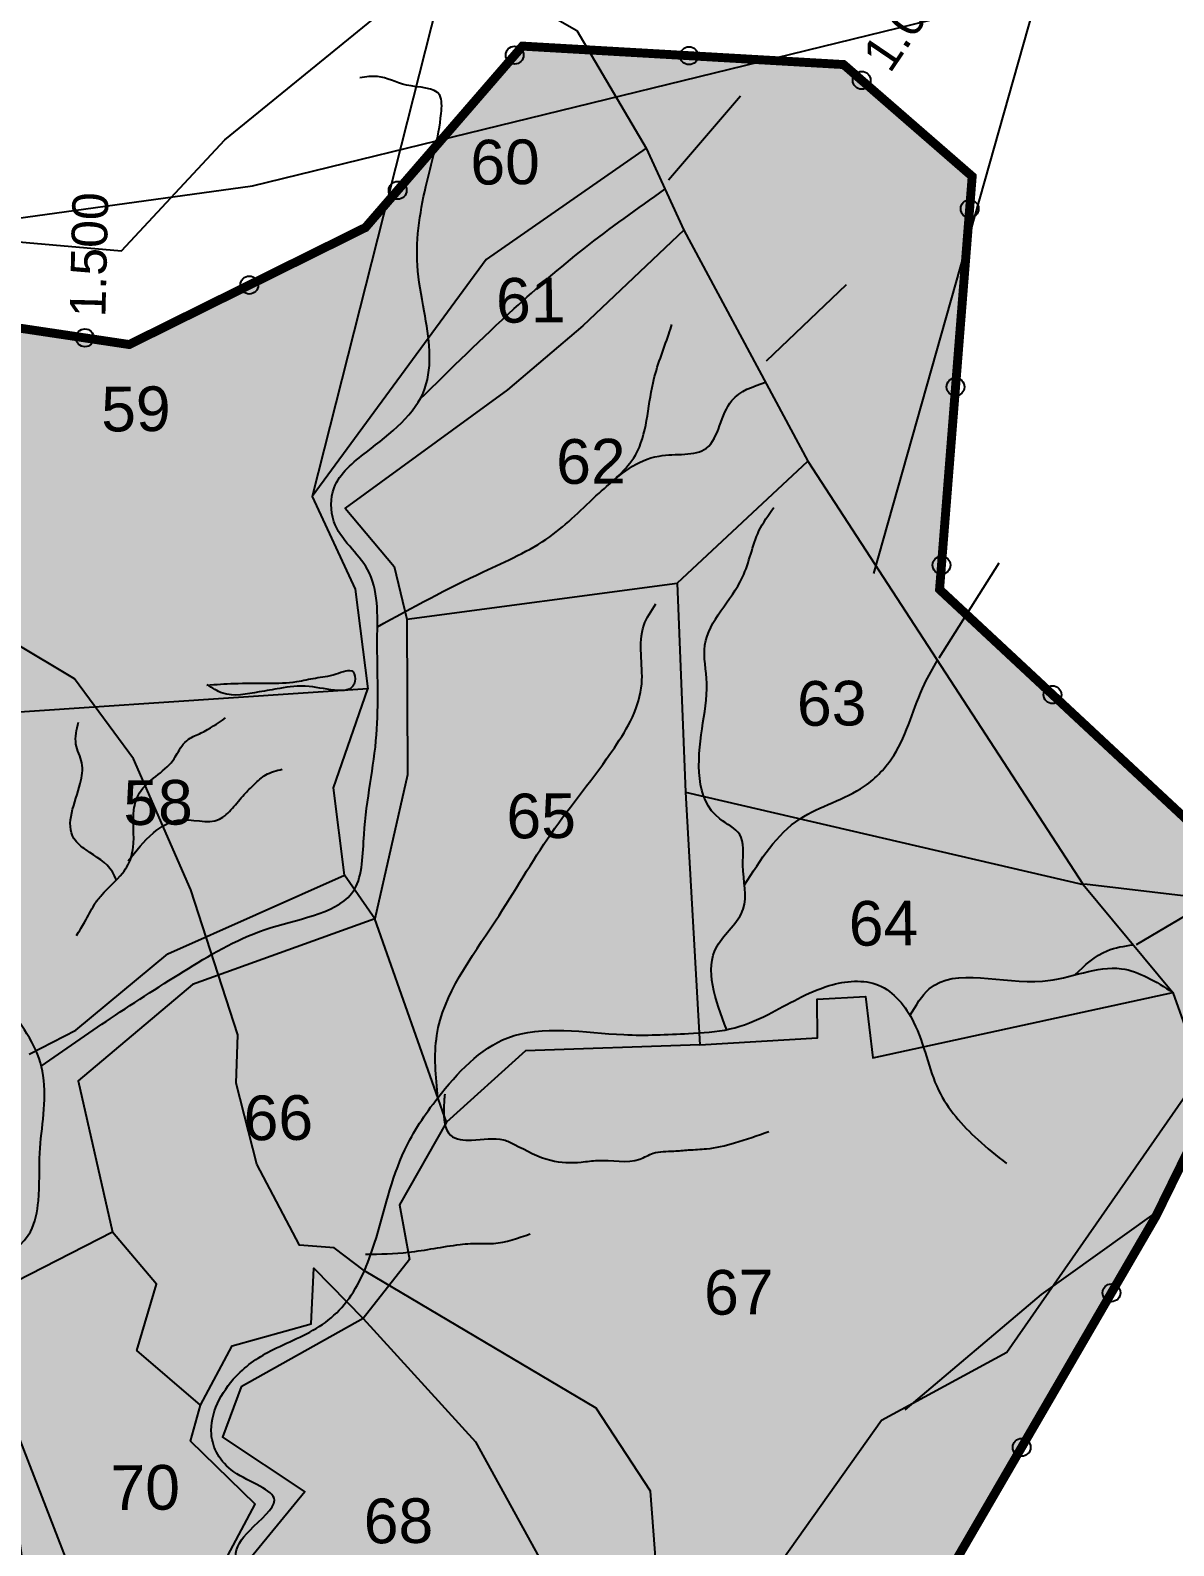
# Model space of a CAD drawing. Header units: inches. Extents: x 775404 to 782774, y 1566046 to 1574394.
# Drawn here: x 778965 to 779604, y 1572352 to 1573200 of the extents above; entities that cross this region are included whole.
import ezdxf
from ezdxf.enums import TextEntityAlignment as Align

# ---------------------------------------------------------------- set-up
doc = ezdxf.new("R2010")
doc.units = ezdxf.units.IN
doc.header["$MEASUREMENT"] = 0
doc.header["$PDMODE"] = 32
doc.header["$PDSIZE"] = 10
for name, color, linetype in [('CSMark', 72, 'Continuous'), ('PLOT', 7, 'Continuous'), ('PLOT NO', 7, 'Continuous'), ('ROADS', 6, 'Continuous'), ('STREAM', 4, 'Continuous'), ('STREAM FLOW', 5, 'Continuous'), ('tank', 4, 'Continuous')]:
    doc.layers.add(name, color=color, linetype=linetype)
doc.styles.get("Standard").update_dxf_attribs({"font": 'arial.ttf'})
doc.linetypes.add('DOTS', pattern='A,1e-06,-3,["●",Standard,S=3,R=0,X=-1.25,Y=-1.25],-3', length=6.000001)
doc.dimstyles.get("Standard").update_dxf_attribs({"dimtxt": 0.18, "dimasz": 15, "dimexe": 0.18, "dimexo": 0.0625, "dimgap": 0.09, "dimtad": 0, "dimtih": 1, "dimtoh": 1, "dimdec": 4, "dimzin": 0, "dimdsep": 46, "dimtxsty": 'Standard', "dimcen": 0.09, "dimadec": 0, "dimazin": 0, "dimtfac": 1, "dimtdec": 4, "dimtofl": 0, "dimtmove": 0, "dimatfit": 3, "dimfxl": 1, "dimtolj": 1, "dimtzin": 0, "dimarcsym": 0})

msp = doc.modelspace()

# ---------------------------------------------------------------- hatches: boundary and pattern name
at = {"layer": 'tank'}
h = msp.add_hatch(dxfattribs=at)
h.set_pattern_fill('DASH', color=256, scale=120, angle=3.54054, style=0)
h.set_pattern_definition([(3.5405362, (9849.894, 587.076), (14.04504994, 15.89769078), [15, -15])])
h.paths.add_polyline_path([(779594.41, 1572536.89), (779655.58, 1572661.58), (779629.16, 1572742.16), (779473.34, 1572887.36), (779491.59, 1573118.4), (779419.67, 1573180.98), (779240.1, 1573191.3), (779152.29, 1573089.82), (779020.19, 1573024.37), (778851.66, 1573049.59), (778722.84, 1573146.75), (778645.8, 1573148.44), (778545.45, 1572981.57), (778440.33, 1572958.14), (778367.35, 1572830.64), (778284.88, 1572760.71), (778168.31, 1572733.72), (778018.6, 1572716.93), (777922.71, 1572749.38), (777843.51, 1572796.91), (777837.22, 1572877.87), (777840.31, 1572969.06), (777804.39, 1573019.32), (777741.89, 1573007.26), (777666.34, 1572926.27), (777607.79, 1572919.68), (777515.48, 1572918.52), (777475.58, 1572884.46), (777458.77, 1572836), (777495.06, 1572785.6), (777534.46, 1572752.92), (777511.86, 1572697.39), (777427.62, 1572672.79), (777472.54, 1572629.12), (777353.88, 1572484.59), (777352.4, 1572483.01), (777366.53, 1572440.82), (777425.94, 1572419.51), (777439.3, 1572384.35), (777432.8, 1572326.34), (777417.42, 1572259.22), (777401.26, 1572229.2), (777346.18, 1572203.51), (777341.88, 1572164.45), (777378.19, 1572138.2), (777417.45, 1572094.8), (777466.94, 1572068.12), (777508.45, 1572057.05), (777507.7, 1572018.24), (777550.95, 1571971.75), (777546.95, 1571939.22), (777481.27, 1571898.66), (777436.97, 1571902.44), (777408, 1571888.95), (777379.36, 1571870.07), (777329.45, 1571836.05), (777268.53, 1571817.56), (777210.13, 1571766.72), (777244.19, 1571683.27), (777321.74, 1571656.91), (777371.57, 1571619.27), (777401.8, 1571553.88), (777394, 1571492.13), (777375.67, 1571441.91), (777333.63, 1571402.05), (777309.24, 1571352.45), (777329.46, 1571300.13), (777329.2, 1571228.96), (777366.43, 1571195.83), (777414.93, 1571205.47), (777418.3, 1571278.65), (777488.85, 1571329.42), (777624.64, 1571341.06), (777691, 1571344.52), (777725.29, 1571323.76), (777738.34, 1571277.61), (777720.58, 1571215.77), (777691.92, 1571164.24), (777688.57, 1571124.22), (777721.05, 1571076.41), (777766.91, 1571016.81), (777813.78, 1570955.91), (777875.05, 1570903.55), (777924.14, 1570865.3), (777988.91, 1570812.43), (777995.23, 1570806.56), (778067.69, 1570740.55), (778171.79, 1570615.06), (778321.83, 1570624.68), (778372.2, 1570629.69), (778403.35, 1570647.21), (778456.07, 1570716.59), (778673.13, 1570991.55), (778809.45, 1571316.04), (779200.91, 1571911.58), (779469, 1572321)])
h.paths.add_polyline_path([(778043.17, 1572147.17), (778599.04, 1572159.57), (778603.34, 1571966.5), (778047.48, 1571954.11)], flags=24)

# ---------------------------------------------------------------- linework, layer by layer
at = {"color": 5, "const_width": 5}
msp.add_lwpolyline([(778367.35, 1572830.64), (778440.33, 1572958.14), (778545.45, 1572981.57), (778645.8, 1573148.44), (778722.84, 1573146.75), (778851.66, 1573049.59), (779020.19, 1573024.37), (779152.29, 1573089.82), (779240.1, 1573191.3), (779419.67, 1573180.98), (779491.59, 1573118.4), (779473.34, 1572887.36), (779629.16, 1572742.16), (779655.58, 1572661.58), (779594.41, 1572536.89), (779469, 1572321)], dxfattribs=at)
at = {"color": 3}
for p in [(779235.71, 1573186.23), (779333.25, 1573185.95), (779429.8, 1573172.16), (779170.28, 1573110.61), (779490.16, 1573100.36), (779087.32, 1573057.63), (778995.39, 1573028.09), (779482.29, 1573000.67), (779474.42, 1572900.98), (779536.51, 1572828.5), (779569.46, 1572493.94), (779519.23, 1572407.47)]:
    msp.add_point(p, dxfattribs=at)
at = {"layer": 'PLOT'}
for points in [[(778893.16, 1573308.59), (778879.56, 1573194.55), (778923.91, 1573084.75), (779015.8, 1573076.84), (779073.57, 1573138.85), (779198.88, 1573241.06), (779270.5, 1573200.11), (779309.27, 1573134.15), (779330.31, 1573088.29), (779399.76, 1572959.12), (779553.66, 1572722.39), (779603.87, 1572661.94), (779619.8, 1572616.89), (779510.91, 1572460.46), (779440.79, 1572422.47), (779334.65, 1572272.82), (779371.97, 1572272.86), (779584.73, 1572232.87), (779744.83, 1572232.49), (779879.59, 1572222.55), (779939.11, 1572229.7), (780292.1, 1572219.01)], [(778427.83, 1573158.78), (778510.83, 1573197.45), (778769.79, 1573288.76), (778843.23, 1573179.94), (778918.74, 1573089.64), (779089.2, 1573113.18), (779528.1, 1573220.68), (779436.45, 1572896.36)], [(779198.88, 1573241.06), (779122.49, 1572939.38), (779146.53, 1572887.59), (779153.61, 1572831.83), (778886.23, 1572813.92)], [(779309.27, 1573134.15), (779219.87, 1573071.86), (779122.49, 1572939.38)], [(779330.31, 1573088.29), (779273.8, 1573034.88), (779231.78, 1572998.99), (779140.9, 1572932.8), (779168.41, 1572900.2), (779175.46, 1572870.72), (779175.75, 1572783.62), (779157.48, 1572703.14), (779140.58, 1572727.56)], [(779175.46, 1572870.72), (779326.66, 1572890.95), (779399.76, 1572959.12)], [(779326.66, 1572890.95), (779331.25, 1572774.01), (779553.66, 1572722.39)], [(778964.29, 1572627.37), (778990.28, 1572640.86), (779041.73, 1572683.58), (779140.58, 1572727.56), (779134.39, 1572776.42), (779153.61, 1572831.83)], [(779331.25, 1572774.01), (779339.37, 1572632.59), (779405.07, 1572636.56), (779404.88, 1572658.17), (779431.9, 1572659.59), (779436.09, 1572625.35), (779603.87, 1572661.94)], [(779554.47, 1572722.68), (779691.6, 1572706.56), (779593.14, 1572538.01), (779530.21, 1572492.91), (779453.85, 1572428.47)], [(779157.48, 1572703.14), (779055.56, 1572666.47), (778991.63, 1572612.55), (779010.75, 1572527.81), (778941.05, 1572492.2), (778936.36, 1572469.88), (778991.52, 1572327.76), (778994.67, 1572270.02), (779007.64, 1572250.31), (778990.37, 1572214.44)], [(779339.37, 1572632.59), (779241.81, 1572629.26), (779197.58, 1572589.34), (779157.48, 1572703.14)], [(779197.58, 1572589.34), (779171.24, 1572543.18), (779176.9, 1572512.56), (779150.96, 1572479.57), (779213.83, 1572410.6), (779253.45, 1572338.38), (779270.63, 1572308.65)], [(779060.01, 1572431.05), (779024.51, 1572461.6), (779035.45, 1572498.74), (779010.75, 1572527.81)], [(779007.64, 1572250.31), (779044.12, 1572264.95), (779091.95, 1572317.62), (779070.64, 1572338.21), (779090.65, 1572375.62), (779054.46, 1572410.98), (779060.01, 1572431.05), (779077.74, 1572464.29), (779122, 1572476.64), (779123.43, 1572507.66), (779150.96, 1572479.57)], [(779150.96, 1572479.57), (779082.83, 1572441.37), (779072.3, 1572413.12), (779118.47, 1572382.5), (779085.25, 1572342.1), (779123.74, 1572315.69), (779075.94, 1572270.38), (779038.44, 1572253.92), (779026.35, 1572217.71)]]:
    msp.add_lwpolyline(points, dxfattribs=at)
at = {"layer": 'ROADS', "linetype": 'DOTS', "ltscale": 3.5}
msp.add_lwpolyline([(779320.78, 1572262.1), (779311.77, 1572382.97), (779281.3, 1572429.41), (779151.69, 1572506.15), (779134.79, 1572519.04), (779115.37, 1572520.49), (779091.47, 1572565.84), (779079.97, 1572611.16), (779080.84, 1572638.13), (779054.6, 1572719.4), (779022.53, 1572792.6), (778989.6, 1572837.36), (778955.72, 1572857.61), (778917.21, 1572907.13), (778918.8, 1572935.58), (778893.68, 1572975.61), (778861.68, 1573033.87), (778842.24, 1573099.43), (778818.83, 1573154.99), (778767.2, 1573252.37)], dxfattribs=at)
at = {"layer": 'STREAM', "color": 4}
for points in [[(778637.26, 1571986.45), (778700.2, 1571961.28), (778752.3, 1571947.6), (778790.78, 1571951.88), (778872.38, 1571956.15), (778960.44, 1571971.82), (778972.09, 1571975.42), (778982.52, 1572014.14), (778979.44, 1572049.61), (778974.44, 1572097.52), (778976.26, 1572140.88), (778972.93, 1572165.26), (778964.04, 1572192.57), (778961.25, 1572217.52), (778964.51, 1572264.21), (778966.17, 1572283.32), (778959.33, 1572307.7), (778960.57, 1572333.42), (778958.9, 1572355.08), (778952.82, 1572377.8), (778933.77, 1572411.43), (778923.16, 1572441.68), (778920.54, 1572474.88), (778927.06, 1572494.77), (778964.91, 1572528.08), (778969.4, 1572545.38), (778970.19, 1572572.17), (778972.12, 1572615.39), (778965.77, 1572634.14), (778955.04, 1572652.59), (778949.59, 1572668.8), (778940.73, 1572684.32), (778939.13, 1572704.77), (778930.3, 1572717.45), (778926.43, 1572742.75), (778915.48, 1572764.41), (778912.91, 1572779.79), (778895.57, 1572814.55), (778879.47, 1572828.21), (778865.63, 1572846.76), (778843.01, 1572867.58), (778826.48, 1572876.9), (778816.35, 1572873.32), (778803.11, 1572860.15), (778789.74, 1572862.02), (778783.61, 1572867.65), (778781.15, 1572893.15), (778773.15, 1572903.86), (778771.39, 1572917.89), (778759.52, 1572926.93), (778755.34, 1572931.91), (778747.83, 1572943.88), (778740.75, 1572949.46), (778733.48, 1572960.76), (778727.77, 1572982.4), (778718.08, 1573000.25), (778715.97, 1573011.51), (778709.25, 1573019.6), (778702.15, 1573060.81), (778705.57, 1573085.14), (778701.26, 1573108.14), (778701.74, 1573137.36), (778697.37, 1573158.76), (778695.58, 1573171.84), (778684.61, 1573182.47), (778674.24, 1573189.2), (778671.26, 1573204.72), (778655.54, 1573217.39), (778648.5, 1573226.52), (778641.45, 1573234.95), (778632.6, 1573242.81), (778630.14, 1573253.79)], [(778971.02, 1572620.78), (779009.78, 1572647.41), (779053.26, 1572675.34), (779099.49, 1572698.2), (779146.11, 1572719.56), (779151.49, 1572750.27), (779158.48, 1572806.01), (779158.9, 1572859.4), (779153.46, 1572898.57), (779134.66, 1572925.34), (779134.79, 1572944.2), (779152.91, 1572964.25), (779185.54, 1572999.86), (779185.15, 1573042.96), (779181.33, 1573068.67), (779186.72, 1573115.67), (779194.63, 1573153.65), (779193.83, 1573163.77), (779175.17, 1573169.49), (779159.1, 1573174.29), (779149.21, 1573173.5)], [(779182.71, 1572993.74), (779235.54, 1573044.48), (779274.45, 1573077.98), (779319.79, 1573111.22)], [(779158.97, 1572866.53), (779218.15, 1572897.24), (779255.38, 1572916.86), (779282.9, 1572941.22), (779303.22, 1572962.5), (779313.12, 1573002.97), (779321.92, 1573030.18), (779323.68, 1573035.62)], [(779285.4, 1572943.44), (779316.5, 1572962.01), (779343, 1572966.47), (779357.23, 1572993.12), (779376.05, 1573003.23)], [(779354.33, 1572641.11), (779349, 1572687.86), (779363.59, 1572708.5), (779363.37, 1572733.11), (779361.57, 1572750.33), (779350.4, 1572759.07), (779340.51, 1572809.44), (779343.16, 1572834.9), (779342.15, 1572856.22), (779363.15, 1572894.15), (779372.36, 1572920.07), (779380.69, 1572933.26)], [(779192.76, 1572603.01), (779192.23, 1572637.94), (779224.99, 1572701.95), (779256.07, 1572750.74), (779291.5, 1572798.84), (779306.79, 1572834.63), (779307.95, 1572867.22), (779314.72, 1572879.23)], [(779364.29, 1572722.09), (779395.37, 1572759.13), (779431.32, 1572777.3), (779447.7, 1572794.48), (779464.91, 1572834.39), (779472.15, 1572847.77)], [(779549.04, 1572671.74), (779567.06, 1572685.3), (779581.73, 1572688.59)], [(779456.8, 1572649.02), (779467.6, 1572663.94), (779530.98, 1572668.26), (779575.08, 1572675.23), (779603.87, 1572661.94)], [(778965.45, 1572269.84), (778995.09, 1572244.81), (779006.37, 1572235.59), (779021.95, 1572246.17), (779048.26, 1572262.2), (779085.62, 1572291.5), (779101.32, 1572321.17), (779083.19, 1572338.06), (779079.81, 1572346.29), (779087.57, 1572361.03), (779101.4, 1572377.92), (779078.65, 1572393.86), (779066.13, 1572414.87), (779079.93, 1572447.27), (779100.65, 1572462.13), (779129.87, 1572477.35), (779141.74, 1572488.98), (779157.37, 1572521.61), (779174.24, 1572573.83), (779192.76, 1572603.01), (779231.82, 1572636.54), (779296.79, 1572638.32), (779332.9, 1572638.94), (779356.07, 1572641.49), (779377.43, 1572649.6), (779411.64, 1572665.75), (779439.24, 1572666), (779458.8, 1572645.34), (779472.81, 1572607.18), (779494.66, 1572579.68), (779510.75, 1572566.21)]]:
    msp.add_spline(points, degree=3, dxfattribs=at)
at = {"layer": 'STREAM'}
for points in [[(779063.62, 1572833.83), (779078.82, 1572834.75), (779097.79, 1572834.92), (779113.93, 1572835.85), (779124.27, 1572837.82), (779135.85, 1572840.11), (779145.4, 1572841.3), (779146.39, 1572835.82), (779120.86, 1572833.09), (779104.4, 1572832), (779092.82, 1572830.02), (779072.44, 1572829.37), (779063.78, 1572834.15)], [(778990.69, 1572693.82), (778995.39, 1572701.49), (779000.72, 1572711.07), (779004.8, 1572716.51), (779016.47, 1572728.7), (779019.61, 1572733.49), (779022.39, 1572743.05), (779022.84, 1572764.04), (779025.93, 1572773.6), (779044.58, 1572791.7), (779049.6, 1572799.69), (779053.38, 1572803.54), (779060.35, 1572807.1), (779073.95, 1572815.48)], [(779013.04, 1572724.66), (779010.77, 1572729.41), (778996.02, 1572741.67), (778989.29, 1572747.97), (778992.83, 1572778.84), (778993.68, 1572790.29), (778990.41, 1572800.75), (778991.89, 1572813.16)], [(779019.62, 1572735.53), (779033.8, 1572751.23), (779047.42, 1572758.34), (779070.64, 1572758.87), (779077.9, 1572764.97), (779084.52, 1572772.66), (779090.19, 1572778.43), (779096.51, 1572783.58), (779105.71, 1572786.84)], [(779196.59, 1572605.06), (779196.09, 1572597.08), (779199.92, 1572582.03), (779211.63, 1572579.29), (779229.57, 1572579.45), (779235.58, 1572576.94), (779255.88, 1572568.02), (779272.98, 1572567.03), (779282.09, 1572567.96), (779305.73, 1572568.74), (779313.11, 1572571.94), (779324.78, 1572573.18), (779333.03, 1572573.83), (779343, 1572574.48), (779358.64, 1572577.75), (779377.95, 1572584.19)], [(779152.38, 1572515.51), (779176.31, 1572516.62), (779205.18, 1572520.94), (779211.05, 1572521.44), (779223.92, 1572521.56), (779244.42, 1572526.93)]]:
    msp.add_spline(points, degree=3, dxfattribs=at)

# ---------------------------------------------------------------- texts
at = {"layer": 'CSMark', "color": 1}
for s, rotation, p in [('1.000', 55.83173, (779437.28, 1573181.11)), ('1.500', 88.59598, (778996.83, 1573039.65))]:
    msp.add_text(s, height=20, rotation=rotation, dxfattribs=at).set_placement(p, align=Align.MIDDLE_LEFT)
at = {"layer": 'PLOT NO'}
for s, p in [('60', (779230.37, 1573126.48)), ('61', (779244.7, 1573049.18)), ('59', (779023.92, 1572988.37)), ('62', (779278.36, 1572959.04)), ('63', (779413, 1572823.69)), ('58', (779036.3, 1572768.21)), ('65', (779250.55, 1572760.72)), ('64', (779441.99, 1572700.68)), ('66', (779103.56, 1572591.86)), ('67', (779361.07, 1572494.26)), ('70', (779029.15, 1572385.02)), ('68', (779170.73, 1572366.37))]:
    msp.add_text(s, height=25, rotation=0.51001, dxfattribs=at).set_placement(p, align=Align.MIDDLE_CENTER)

# ---------------------------------------------------------------- leaders
at = {"layer": 'STREAM FLOW'}
for points in [[(779321.82, 1573116.49), (779361.95, 1573163.44)], [(779376.56, 1573015.25), (779421.22, 1573057.95)], [(779473.2, 1572849.13), (779506.69, 1572902.33)], [(779583.5, 1572688.67), (779637.09, 1572720.53)]]:
    msp.add_leader(points, dimstyle='Standard', override={"dimgap": 0.09, "dimtad": 0}, dxfattribs=at)

doc.saveas('drawing.dxf')
